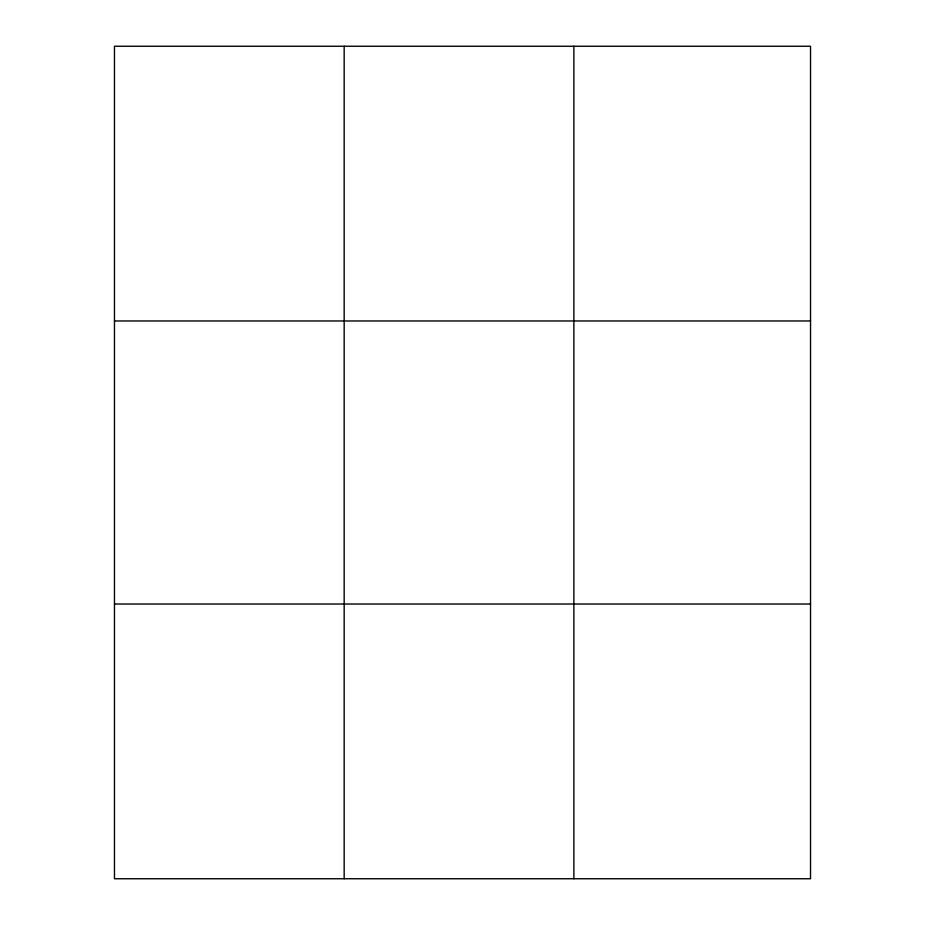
<?xml version="1.0" encoding="UTF-8"?>
<svg xmlns="http://www.w3.org/2000/svg" width="925" height="925" viewBox="0 0 925 925"><rect width="100%" height="100%" fill="white"/><g stroke="black" fill="none" stroke-linecap="round" stroke-linejoin="round"><path stroke-width="1.39" d="M344.169 878.75L344.169 46.25M573.87 878.75L573.87 46.25M810.531 320.975L810.531 46.25L114.469 46.25L114.469 878.75L810.531 878.75L810.531 320.975L114.469 320.975M114.469 604.025L810.531 604.025"/></g></svg>
